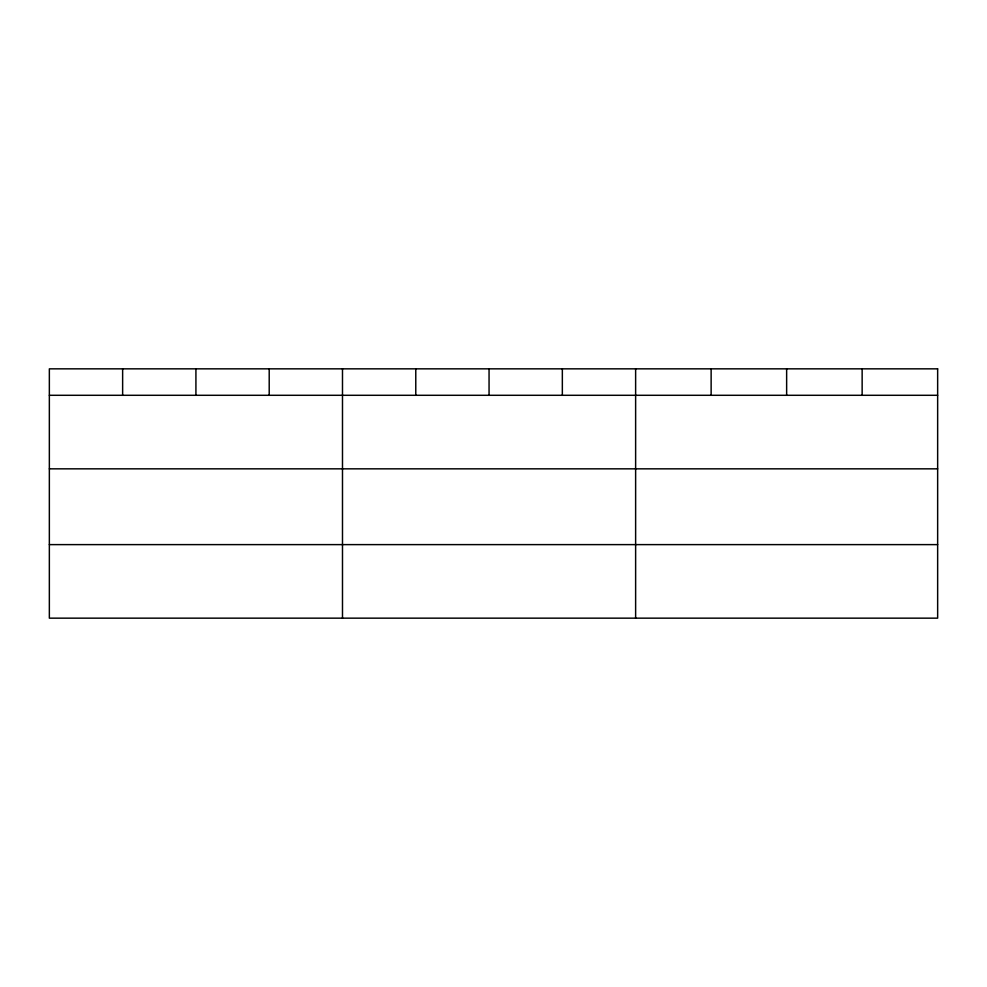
<?xml version="1.0" encoding="UTF-8"?>
<svg xmlns="http://www.w3.org/2000/svg" width="987" height="987" viewBox="0 0 987 987"><rect width="100%" height="100%" fill="white"/><g stroke="black" fill="none" stroke-linecap="round" stroke-linejoin="round"><path stroke-width="1.48" d="M49.35 395.293L937.65 395.293M49.35 468.837L937.65 468.837M49.35 544.614L937.65 544.614M862.144 368.842L862.144 395.293M786.639 368.842L786.639 395.293M711.133 368.842L711.133 395.293M635.628 368.842L635.628 618.158M562.343 368.842L562.343 395.293M489.058 368.842L489.058 395.293M415.774 368.842L415.774 395.293M342.489 368.842L342.489 618.158M269.204 368.842L269.204 395.293M195.919 368.842L195.919 395.293M122.635 368.842L122.635 395.293M937.65 368.842L49.35 368.842L49.35 618.158L937.65 618.158L937.65 368.842"/></g></svg>
